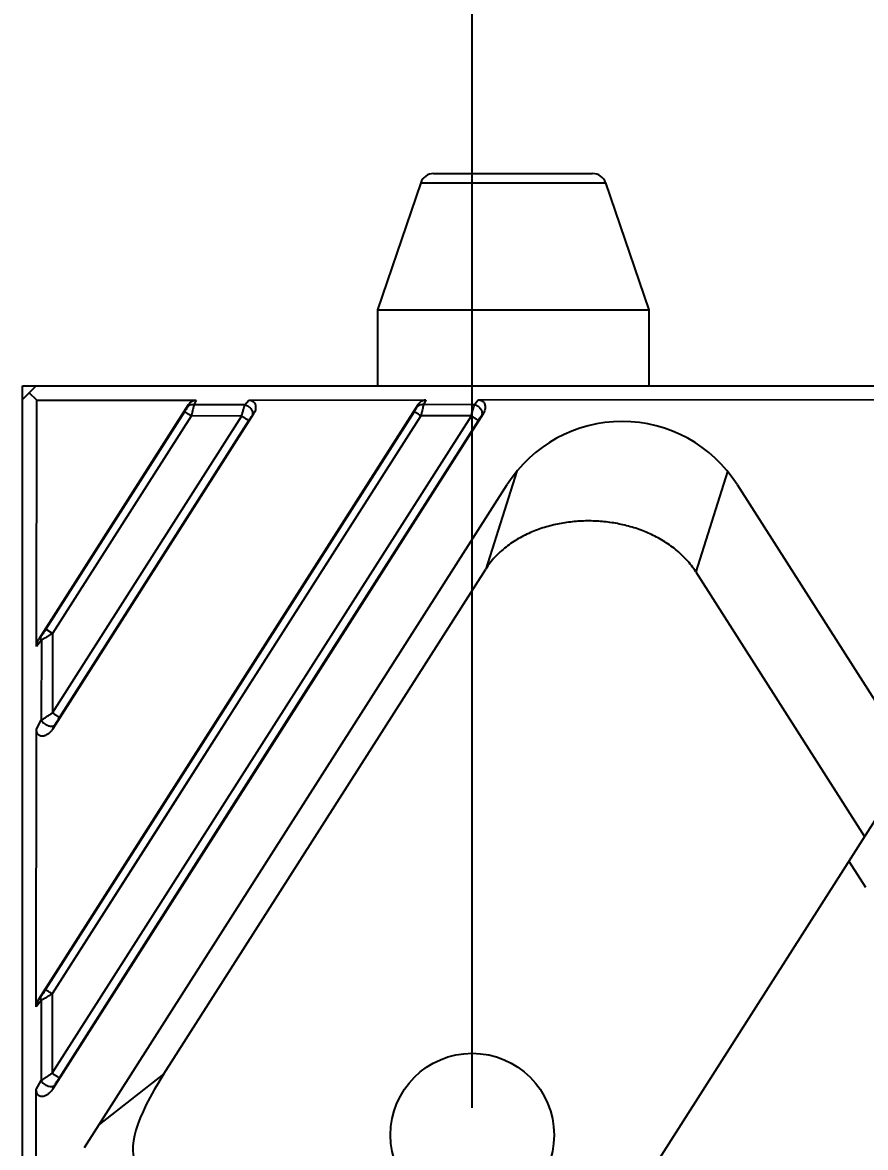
# Model space of a CAD drawing. Header units: millimetres. Extents: x 3299 to 14264, y 1863 to 5555.
# Drawn here: x 4446.33 to 4477.25, y 2811.06 to 2852.37 of the extents above; entities that cross this region are included whole.
import ezdxf

# ---------------------------------------------------------------- set-up
doc = ezdxf.new("R2010")
doc.units = ezdxf.units.MM
doc.layers.add('02___PRT_ALL_AXES', color=7, linetype='Continuous')
doc.layers.add('细实线', color=7, linetype='Continuous', lineweight=18)
doc.styles.add('工程字', font='gbenor.shx', dxfattribs={"bigfont": 'gbcbig.shx'})
doc.dimstyles.new('ISO-200', dxfattribs={"dimtxt": 15, "dimasz": 5, "dimexe": 2, "dimexo": 1, "dimgap": 2, "dimtad": 1, "dimdsep": 46, "dimtxsty": '工程字', "dimcen": 2.5, "dimclrd": 3, "dimclre": 3, "dimclrt": 6, "dimadec": 0, "dimazin": 0, "dimtfac": 1, "dimtmove": 0, "dimatfit": 3, "dimfxl": 1, "dimarcsym": 0})

# ---------------------------------------------------------------- blocks, each defined once
blk = doc.blocks.new('*D157')
at = {"layer": 'Defpoints', "color": 0, "transparency": 16777216}
for p in [(5029.826, 2884.005), (4462.826, 2811.523), (5029.826, 2811.523)]:
    blk.add_point(p, dxfattribs=at)
at = {"layer": '细实线', "color": 3, "lineweight": -2, "transparency": 16777216}
for p, q in [((4462.826, 2812.523), (4462.826, 2886.005)), ((5029.826, 2812.523), (5029.826, 2886.005)), ((4467.826, 2884.005), (5024.826, 2884.005))]:
    blk.add_line(p, q, dxfattribs=at)
at = {"layer": '细实线', "color": 3, "transparency": 16777216}
for points in [[(4467.826, 2884.839), (4467.826, 2883.172), (4462.826, 2884.005)], [(5024.826, 2884.839), (5024.826, 2883.172), (5029.826, 2884.005)]]:
    blk.add_solid(points, dxfattribs=at)
at = {"layer": '细实线', "color": 6, "lineweight": 5, "transparency": 16777216, "insert": (4746.326, 2893.505), "char_height": 15, "attachment_point": 5, "style": '工程字'}
blk.add_mtext('567', dxfattribs=at)

msp = doc.modelspace()

# ---------------------------------------------------------------- linework, layer by layer
at = {"color": 7, "linetype": 'Continuous'}
for p, q in [((4461.40889, 2846.82311), (4467.24267, 2846.82311)), ((4460.93551, 2846.48406), (4459.35078, 2841.82311)), ((4460.93551, 2846.48406), (4467.71606, 2846.48406)), ((4467.71606, 2846.48406), (4469.30078, 2841.82311)), ((4459.35078, 2841.82311), (4459.35078, 2839.02311)), ((4459.35078, 2841.82311), (4469.30078, 2841.82311)), ((4469.30078, 2841.82311), (4469.30078, 2839.02311)), ((4446.82578, 2839.02311), (4446.32578, 2838.52311)), ((4446.32578, 2501.52311), (4446.32578, 2839.02311)), ((4446.32578, 2839.02311), (5046.32578, 2839.02311)), ((4446.84578, 2838.50312), (4446.57578, 2838.77311)), ((4446.84043, 2829.45719), (4446.84578, 2838.50311)), ((4446.84578, 2838.50311), (4452.69651, 2838.50657)), ((4460.82988, 2838.33433), (4446.91765, 2816.49651)), ((4452.40873, 2838.32999), (4446.92544, 2829.72296)), ((4452.40868, 2838.32993), (4452.36432, 2838.23627)), ((4452.69651, 2838.50657), (4452.61267, 2838.32973)), ((4454.48491, 2838.33096), (4452.61267, 2838.32973)), ((4454.48491, 2838.33096), (4454.6263, 2838.50771)), ((4454.6263, 2838.50771), (4461.11853, 2838.51156)), ((4460.82984, 2838.33427), (4460.78588, 2838.24129)), ((4461.11853, 2838.51156), (4461.0351, 2838.33525)), ((4462.90727, 2838.33647), (4461.0351, 2838.33525)), ((4462.90727, 2838.33647), (4463.0484, 2838.5127)), ((4463.0484, 2838.5127), (4481.78149, 2838.52373)), ((4460.69121, 2838.07817), (4447.1744, 2816.86062)), ((4452.26919, 2838.07239), (4447.18337, 2830.0891)), ((4447.41204, 2813.79121), (4462.79239, 2837.92915)), ((4460.93837, 2837.92752), (4447.4146, 2816.70329)), ((4447.42367, 2827.02223), (4454.36869, 2837.92175)), ((4452.51466, 2837.92012), (4447.42623, 2829.93432)), ((4463.22694, 2838.00242), (4447.43503, 2813.21408)), ((4454.8053, 2837.99731), (4447.44185, 2826.43902)), ((4454.36869, 2837.92175), (4452.51466, 2837.92012)), ((4460.69121, 2838.07817), (4454.36396, 2828.1462)), ((4454.74047, 2837.91623), (4454.8053, 2837.99731)), ((4462.79239, 2837.92915), (4460.93837, 2837.92752)), ((4463.16198, 2837.92126), (4463.22694, 2838.00242)), ((4447.67653, 2813.62796), (4463.04897, 2837.75829)), ((4447.68551, 2826.85642), (4454.62696, 2837.75251)), ((4456.38284, 2827.29437), (4463.04897, 2837.75829)), ((4464.46066, 2835.8892), (4463.31758, 2832.30066)), ((4472.19566, 2835.88339), (4471.02382, 2832.20456)), ((4448.60312, 2811.06473), (4464.10882, 2835.40381)), ((4472.54274, 2835.40381), (4478.82583, 2825.54133)), ((4451.51034, 2813.76699), (4463.31758, 2832.30066)), ((4471.02382, 2832.20456), (4477.21845, 2822.48094)), ((4447.42623, 2829.93432), (4447.18337, 2830.0891)), ((4447.01717, 2829.68928), (4446.84043, 2829.45719)), ((4447.01967, 2829.84668), (4446.92544, 2829.72296)), ((4447.01717, 2829.68928), (4447.01524, 2826.74888)), ((4447.42623, 2829.93432), (4447.42367, 2827.02223)), ((4454.36396, 2828.1462), (4447.1744, 2816.86062)), ((4450.62478, 2818.25585), (4456.38284, 2827.29437)), ((4446.83864, 2826.42647), (4447.01524, 2826.74888)), ((4446.83261, 2816.23081), (4446.83864, 2826.42647)), ((4447.44185, 2826.43902), (4447.52205, 2826.5854)), ((4458.66912, 2793.36433), (4478.82583, 2825.00403)), ((4476.64497, 2821.58076), (4477.252, 2820.62757)), ((4447.67653, 2813.62796), (4450.62478, 2818.25585)), ((4447.0085, 2816.46137), (4446.83261, 2816.23081)), ((4447.01188, 2816.61999), (4446.91765, 2816.49651)), ((4447.0085, 2816.46137), (4447.00658, 2813.52112)), ((4447.4146, 2816.70329), (4447.41204, 2813.79121)), ((4446.83083, 2813.19988), (4447.00658, 2813.52112)), ((4451.51034, 2813.76699), (4449.13896, 2811.90583)), ((4446.82516, 2803.5674), (4446.83083, 2813.19988)), ((4447.43503, 2813.21408), (4447.51426, 2813.35887))]:
    msp.add_line(p, q, dxfattribs=at)
for points in [[(4460.93837, 2837.92752), (4454.60787, 2827.99243), (4451.22398, 2822.68174), (4447.4146, 2816.70329)], [(4476.64497, 2821.58076), (4476.94851, 2821.10418), (4477.25203, 2820.62759)]]:
    msp.add_lwpolyline(points, dxfattribs=at)
for centre, radius, start, end in [((4461.40889, 2846.32311), 0.5, 90, 161.221967), ((4467.24267, 2846.32311), 0.5, 18.778033, 90), ((4468.32578, 2832.71731), 5, 32.5, 147.5)]:
    msp.add_arc(centre, radius, start, end, dxfattribs=at)
msp.add_ellipse((4474.60647, 2829.21226), major_axis=(-24.03776, -18.86586), ratio=0.16362824, start_param=-0.43552918, end_param=-0.01611844, dxfattribs=at)
for points, knots in [([(4452.61267, 2838.32973), (4452.58809, 2838.33278), (4452.53917, 2838.33351), (4452.46932, 2838.31757), (4452.40877, 2838.28539), (4452.37699, 2838.25371), (4452.36432, 2838.23627)], [0, 0, 0, 0, 0.2678029, 0.52366015, 0.7668279, 1, 1, 1, 1]), ([(4452.40873, 2838.32999), (4452.42445, 2838.35468), (4452.46086, 2838.40112), (4452.52883, 2838.45772), (4452.59546, 2838.49016), (4452.65252, 2838.50408), (4452.68187, 2838.50656), (4452.69651, 2838.50657)], [0, 0, 0, 0, 0.25001838, 0.49995659, 0.74972927, 0.87490824, 1, 1, 1, 1]), ([(4452.61267, 2838.32973), (4452.61015, 2838.31765), (4452.60448, 2838.29154), (4452.5912, 2838.23252), (4452.57131, 2838.148), (4452.54435, 2838.03756), (4452.52486, 2837.96007), (4452.51466, 2837.92012)], [0, 0, 0, 0, 0.08793712, 0.19027908, 0.4308909, 0.70630626, 1, 1, 1, 1]), ([(4454.36869, 2837.92175), (4454.37894, 2837.96194), (4454.39927, 2838.03975), (4454.42965, 2838.15021), (4454.45773, 2838.24654), (4454.47617, 2838.30513), (4454.48491, 2838.33096)], [0, 0, 0, 0, 0.29251463, 0.5669923, 0.80773211, 1, 1, 1, 1]), ([(4454.48491, 2838.33096), (4454.50838, 2838.32587), (4454.555, 2838.31018), (4454.61913, 2838.27301), (4454.67534, 2838.22392), (4454.72022, 2838.16583), (4454.75107, 2838.10213), (4454.76589, 2838.0365), (4454.76351, 2837.97285), (4454.74992, 2837.93367), (4454.74047, 2837.91623)], [0, 0, 0, 0, 0.13007604, 0.26414878, 0.39913576, 0.53175373, 0.65916497, 0.7795424, 0.89260273, 1, 1, 1, 1]), ([(4454.6263, 2838.50771), (4454.64022, 2838.50772), (4454.66813, 2838.50573), (4454.70899, 2838.4962), (4454.74767, 2838.47985), (4454.78281, 2838.45686), (4454.81321, 2838.42791), (4454.83804, 2838.39408), (4454.85694, 2838.35663), (4454.87424, 2838.30357), (4454.88188, 2838.23364), (4454.87199, 2838.15021), (4454.84633, 2838.07031), (4454.82025, 2838.02078), (4454.8053, 2837.99731)], [0, 0, 0, 0, 0.06254457, 0.12510583, 0.18763107, 0.25015336, 0.31266971, 0.37518748, 0.43770691, 0.50023432, 0.62506643, 0.7499962, 0.87498094, 1, 1, 1, 1]), ([(4461.0351, 2838.33525), (4461.01046, 2838.33831), (4460.96139, 2838.33905), (4460.89131, 2838.32302), (4460.83053, 2838.29066), (4460.79862, 2838.25883), (4460.78588, 2838.24129)], [0, 0, 0, 0, 0.26747894, 0.52323966, 0.76653502, 1, 1, 1, 1]), ([(4460.82988, 2838.33433), (4460.84566, 2838.35909), (4460.88217, 2838.40568), (4460.95033, 2838.46247), (4461.01715, 2838.49506), (4461.07439, 2838.50905), (4461.10383, 2838.51155), (4461.11853, 2838.51156)], [0, 0, 0, 0, 0.24999392, 0.49992328, 0.74970459, 0.87489416, 1, 1, 1, 1]), ([(4461.0351, 2838.33525), (4461.03267, 2838.32326), (4461.02717, 2838.29734), (4461.0142, 2838.23868), (4460.99462, 2838.15459), (4460.96792, 2838.04459), (4460.94853, 2837.96736), (4460.93837, 2837.92752)], [0, 0, 0, 0, 0.08758971, 0.18966329, 0.43002199, 0.70562536, 1, 1, 1, 1]), ([(4462.79239, 2837.92915), (4462.80261, 2837.96924), (4462.82283, 2838.04677), (4462.85294, 2838.15679), (4462.88062, 2838.2526), (4462.89873, 2838.31082), (4462.90727, 2838.33647)], [0, 0, 0, 0, 0.29322212, 0.56790605, 0.8083904, 1, 1, 1, 1]), ([(4462.90727, 2838.33647), (4462.93073, 2838.33141), (4462.97734, 2838.31574), (4463.04142, 2838.27857), (4463.09753, 2838.22946), (4463.14229, 2838.17132), (4463.173, 2838.10754), (4463.18766, 2838.0418), (4463.18513, 2837.97802), (4463.17145, 2837.93876), (4463.16198, 2837.92126)], [0, 0, 0, 0, 0.12999217, 0.26390557, 0.39871282, 0.53118893, 0.65854902, 0.77900383, 0.89227992, 1, 1, 1, 1]), ([(4463.0484, 2838.5127), (4463.06232, 2838.51271), (4463.09023, 2838.51072), (4463.13109, 2838.50119), (4463.16976, 2838.48485), (4463.20489, 2838.46186), (4463.23528, 2838.43289), (4463.26008, 2838.39905), (4463.27892, 2838.36159), (4463.29615, 2838.30852), (4463.30369, 2838.23861), (4463.2937, 2838.15523), (4463.26798, 2838.07538), (4463.24189, 2838.02588), (4463.22694, 2838.00242)], [0, 0, 0, 0, 0.06255683, 0.12513035, 0.18766676, 0.25019798, 0.31272024, 0.37524064, 0.43775946, 0.50028352, 0.62510402, 0.75001957, 0.87499111, 1, 1, 1, 1]), ([(4452.36432, 2838.23627), (4452.36186, 2838.23108), (4452.35631, 2838.21998), (4452.34323, 2838.19537), (4452.32376, 2838.16114), (4452.29764, 2838.11759), (4452.2789, 2838.08763), (4452.26919, 2838.07239)], [0, 0, 0, 0, 0.09079206, 0.19640227, 0.44094622, 0.71394783, 1, 1, 1, 1]), ([(4452.51466, 2837.92012), (4452.49951, 2837.92976), (4452.46977, 2837.94864), (4452.42646, 2837.976), (4452.38624, 2838.00125), (4452.35046, 2838.02356), (4452.32392, 2838.03995), (4452.30577, 2838.05104), (4452.29475, 2838.05771), (4452.28558, 2838.06318), (4452.27836, 2838.06742), (4452.27312, 2838.07037), (4452.27029, 2838.07189), (4452.26919, 2838.07239)], [0, 0, 0, 0, 0.18651927, 0.36582931, 0.53198221, 0.67958775, 0.80379001, 0.85581528, 0.90052927, 0.9375714, 0.96664558, 0.98750659, 1, 1, 1, 1]), ([(4454.36869, 2837.92175), (4454.38463, 2837.9116), (4454.416, 2837.89157), (4454.46173, 2837.86221), (4454.50434, 2837.83466), (4454.54231, 2837.80992), (4454.5704, 2837.79143), (4454.58953, 2837.77868), (4454.60109, 2837.7709), (4454.61061, 2837.7644), (4454.61803, 2837.75924), (4454.62326, 2837.75545), (4454.626, 2837.75336), (4454.62696, 2837.75251)], [0, 0, 0, 0, 0.18350825, 0.36163078, 0.52790904, 0.67644416, 0.80189459, 0.85452833, 0.89977749, 0.93724327, 0.96659835, 0.98757278, 1, 1, 1, 1]), ([(4454.62696, 2837.75251), (4454.63701, 2837.76829), (4454.65694, 2837.79899), (4454.68652, 2837.8428), (4454.71407, 2837.88177), (4454.73199, 2837.90562), (4454.74047, 2837.91623)], [0, 0, 0, 0, 0.28165676, 0.55099394, 0.79551427, 1, 1, 1, 1]), ([(4460.78588, 2838.24129), (4460.78345, 2838.23615), (4460.77795, 2838.22513), (4460.76496, 2838.20068), (4460.74559, 2838.16662), (4460.71957, 2838.12324), (4460.7009, 2838.09338), (4460.69121, 2838.07817)], [0, 0, 0, 0, 0.09045055, 0.19579335, 0.44008521, 0.71327915, 1, 1, 1, 1]), ([(4460.93837, 2837.92752), (4460.92319, 2837.93717), (4460.89338, 2837.95606), (4460.84992, 2837.98335), (4460.80953, 2838.00847), (4460.77352, 2838.03061), (4460.74678, 2838.04679), (4460.72844, 2838.05769), (4460.71729, 2838.06421), (4460.708, 2838.06952), (4460.70064, 2838.0736), (4460.69528, 2838.07638), (4460.69236, 2838.07777), (4460.69121, 2838.07817)], [0, 0, 0, 0, 0.18638161, 0.36560767, 0.53172008, 0.67931885, 0.80353969, 0.85558223, 0.90031867, 0.93738939, 0.96650104, 0.98741535, 1, 1, 1, 1]), ([(4462.79239, 2837.92915), (4462.80831, 2837.91902), (4462.83963, 2837.89901), (4462.88522, 2837.86959), (4462.92765, 2837.84192), (4462.9654, 2837.817), (4462.99328, 2837.79831), (4463.01222, 2837.78536), (4463.02365, 2837.77743), (4463.03304, 2837.77076), (4463.04034, 2837.76543), (4463.04544, 2837.76146), (4463.04809, 2837.75923), (4463.04897, 2837.75829)], [0, 0, 0, 0, 0.18353591, 0.36163758, 0.52786521, 0.67633901, 0.80173664, 0.8543534, 0.89959534, 0.93706692, 0.96644558, 0.98747041, 1, 1, 1, 1]), ([(4463.04897, 2837.75829), (4463.059, 2837.77404), (4463.07887, 2837.80465), (4463.10833, 2837.84828), (4463.13574, 2837.88704), (4463.15355, 2837.91074), (4463.16198, 2837.92126)], [0, 0, 0, 0, 0.28230199, 0.55182154, 0.79610044, 1, 1, 1, 1]), ([(4471.02382, 2832.20456), (4470.97421, 2832.28244), (4470.86766, 2832.43366), (4470.68886, 2832.64568), (4470.49348, 2832.84253), (4470.21406, 2833.08444), (4469.83382, 2833.34878), (4469.34191, 2833.60606), (4468.82407, 2833.80579), (4468.28817, 2833.9498), (4467.74062, 2834.03949), (4467.18697, 2834.07561), (4466.63241, 2834.05821), (4466.08218, 2833.98661), (4465.54201, 2833.85946), (4465.01859, 2833.67467), (4464.52035, 2833.42972), (4464.13485, 2833.17288), (4463.85189, 2832.9351), (4463.65435, 2832.74037), (4463.47411, 2832.52954), (4463.3672, 2832.37853), (4463.31758, 2832.30066)], [0, 0, 0, 0, 0.03125495, 0.06251488, 0.09377201, 0.12503115, 0.18751496, 0.25000636, 0.31250269, 0.37500202, 0.43750303, 0.50000472, 0.56250626, 0.62500677, 0.68750522, 0.75000011, 0.81248924, 0.8749694, 0.90622861, 0.93748555, 0.96874512, 1, 1, 1, 1]), ([(4447.18337, 2830.0891), (4447.16941, 2830.06718), (4447.1415, 2830.02383), (4447.09965, 2829.9604), (4447.06515, 2829.90968), (4447.0386, 2829.87216), (4447.02585, 2829.8548), (4447.01967, 2829.84668)], [0, 0, 0, 0, 0.26647392, 0.5286764, 0.77919962, 0.89533494, 1, 1, 1, 1]), ([(4446.84043, 2829.45719), (4446.84046, 2829.5041), (4446.85399, 2829.57487), (4446.88971, 2829.66188), (4446.91279, 2829.7031), (4446.92544, 2829.72296)], [0, 0, 0, 0, 0.49908776, 0.74954399, 1, 1, 1, 1]), ([(4447.01717, 2829.68928), (4447.01214, 2829.70314), (4447.00445, 2829.73081), (4447.00065, 2829.77243), (4447.00522, 2829.81162), (4447.014, 2829.8357), (4447.01967, 2829.84668)], [0, 0, 0, 0, 0.27358791, 0.52994681, 0.77069966, 1, 1, 1, 1]), ([(4447.42623, 2829.93432), (4447.38784, 2829.91013), (4447.33056, 2829.87457), (4447.25495, 2829.82827), (4447.20066, 2829.79545), (4447.14904, 2829.76466), (4447.10099, 2829.73647), (4447.05746, 2829.71156), (4447.02995, 2829.69632), (4447.01717, 2829.68928)], [0, 0, 0, 0, 0.285444, 0.42406805, 0.55773861, 0.68451125, 0.8021683, 0.90821765, 1, 1, 1, 1]), ([(4447.01524, 2826.74888), (4447.02766, 2826.75827), (4447.05456, 2826.77777), (4447.09755, 2826.808), (4447.14505, 2826.84073), (4447.19628, 2826.87525), (4447.25044, 2826.91111), (4447.32634, 2826.96057), (4447.38446, 2826.99751), (4447.42367, 2827.02223)], [0, 0, 0, 0, 0.09505747, 0.20271747, 0.32076574, 0.44706413, 0.57974591, 0.71714693, 1, 1, 1, 1]), ([(4447.01524, 2826.74888), (4447.0264, 2826.7269), (4447.05649, 2826.68392), (4447.11551, 2826.62857), (4447.18665, 2826.58242), (4447.2643, 2826.54914), (4447.33108, 2826.53388), (4447.38235, 2826.53079), (4447.41762, 2826.53296), (4447.44992, 2826.53953), (4447.47861, 2826.55044), (4447.50306, 2826.56552), (4447.51641, 2826.57845), (4447.52205, 2826.5854)], [0, 0, 0, 0, 0.1233875, 0.25972716, 0.4029664, 0.5457208, 0.68070255, 0.74346711, 0.80233861, 0.8571046, 0.90787877, 0.95520907, 1, 1, 1, 1]), ([(4447.42367, 2827.02223), (4447.45516, 2827.00216), (4447.50116, 2826.97288), (4447.56014, 2826.93543), (4447.59857, 2826.91106), (4447.63106, 2826.89052), (4447.65642, 2826.8745), (4447.67378, 2826.86366), (4447.68255, 2826.85817), (4447.68551, 2826.85642)], [0, 0, 0, 0, 0.36144829, 0.52776416, 0.6763781, 0.80191567, 0.89986313, 0.96669548, 1, 1, 1, 1]), ([(4447.52205, 2826.5854), (4447.53362, 2826.60652), (4447.5587, 2826.65024), (4447.59855, 2826.71698), (4447.64121, 2826.78635), (4447.67059, 2826.83299), (4447.68551, 2826.85642)], [0, 0, 0, 0, 0.22824859, 0.47759302, 0.73673239, 1, 1, 1, 1]), ([(4447.44185, 2826.43902), (4447.42217, 2826.40813), (4447.37867, 2826.34889), (4447.31426, 2826.28323), (4447.25665, 2826.23783), (4447.21028, 2826.20814), (4447.16077, 2826.18395), (4447.1083, 2826.16693), (4447.05353, 2826.15944), (4446.99827, 2826.16454), (4446.94643, 2826.18495), (4446.90328, 2826.2202), (4446.87181, 2826.26591), (4446.85154, 2826.31736), (4446.84071, 2826.37146), (4446.83862, 2826.40815), (4446.83864, 2826.42647)], [0, 0, 0, 0, 0.12504093, 0.25004327, 0.31258684, 0.37512659, 0.43766016, 0.50017802, 0.56266812, 0.62512091, 0.68753562, 0.74994902, 0.81241186, 0.8749176, 0.93745959, 1, 1, 1, 1]), ([(4447.1744, 2816.86062), (4447.16049, 2816.8388), (4447.13272, 2816.79567), (4447.09113, 2816.73262), (4447.05689, 2816.6823), (4447.0306, 2816.64515), (4447.01799, 2816.628), (4447.01188, 2816.61999)], [0, 0, 0, 0, 0.26728903, 0.52985905, 0.78018533, 0.89594504, 1, 1, 1, 1]), ([(4447.4146, 2816.70329), (4447.39953, 2816.7129), (4447.37, 2816.73179), (4447.32714, 2816.75934), (4447.2875, 2816.78498), (4447.2524, 2816.80786), (4447.22652, 2816.82488), (4447.20892, 2816.83659), (4447.1983, 2816.84372), (4447.18954, 2816.84968), (4447.1827, 2816.85442), (4447.17785, 2816.85791), (4447.1753, 2816.85984), (4447.1744, 2816.86062)], [0, 0, 0, 0, 0.18676527, 0.36616864, 0.53230611, 0.67983073, 0.80392769, 0.85590262, 0.90057317, 0.93758207, 0.96663611, 0.98749268, 1, 1, 1, 1]), ([(4446.83261, 2816.23081), (4446.83264, 2816.27772), (4446.84619, 2816.34847), (4446.88193, 2816.43545), (4446.90501, 2816.47666), (4446.91765, 2816.49651)], [0, 0, 0, 0, 0.49911576, 0.74956541, 1, 1, 1, 1]), ([(4447.0085, 2816.46137), (4447.00353, 2816.47532), (4446.99597, 2816.50318), (4446.9924, 2816.5451), (4446.99721, 2816.5846), (4447.00613, 2816.6089), (4447.01188, 2816.61999)], [0, 0, 0, 0, 0.27270727, 0.52882209, 0.76992216, 1, 1, 1, 1]), ([(4447.4146, 2816.70329), (4447.37638, 2816.67922), (4447.31939, 2816.64387), (4447.24416, 2816.59794), (4447.19024, 2816.56549), (4447.13902, 2816.53513), (4447.0914, 2816.50742), (4447.04834, 2816.48304), (4447.02113, 2816.46819), (4447.0085, 2816.46137)], [0, 0, 0, 0, 0.28661597, 0.42553879, 0.55931128, 0.68598585, 0.80334424, 0.90889811, 1, 1, 1, 1]), ([(4447.00658, 2813.52112), (4447.01885, 2813.53031), (4447.04545, 2813.54941), (4447.08798, 2813.57907), (4447.13504, 2813.6113), (4447.18587, 2813.64537), (4447.23966, 2813.68084), (4447.31518, 2813.72991), (4447.37301, 2813.76662), (4447.41204, 2813.79121)], [0, 0, 0, 0, 0.09437714, 0.20155006, 0.31930876, 0.44551427, 0.57829762, 0.71599225, 1, 1, 1, 1]), ([(4447.00658, 2813.52112), (4447.01759, 2813.499), (4447.04744, 2813.45572), (4447.1063, 2813.40004), (4447.17741, 2813.35376), (4447.25521, 2813.32055), (4447.33362, 2813.30297), (4447.39672, 2813.30257), (4447.44151, 2813.31202), (4447.4704, 2813.32324), (4447.49506, 2813.33866), (4447.50855, 2813.35181), (4447.51426, 2813.35887)], [0, 0, 0, 0, 0.12334259, 0.25935696, 0.40215048, 0.54450044, 0.67927461, 0.80081157, 0.85580346, 0.90691638, 0.95468951, 1, 1, 1, 1]), ([(4447.41204, 2813.79121), (4447.42804, 2813.781), (4447.45962, 2813.76092), (4447.50584, 2813.73174), (4447.54911, 2813.70461), (4447.58789, 2813.68053), (4447.61676, 2813.6628), (4447.63657, 2813.6508), (4447.64862, 2813.64359), (4447.65865, 2813.6377), (4447.66654, 2813.63315), (4447.67225, 2813.63003), (4447.67534, 2813.62844), (4447.67653, 2813.62796)], [0, 0, 0, 0, 0.18317912, 0.36116536, 0.52744788, 0.67607523, 0.80165546, 0.85435423, 0.89966207, 0.93717644, 0.96656726, 0.98756317, 1, 1, 1, 1]), ([(4447.51426, 2813.35887), (4447.52569, 2813.37977), (4447.55053, 2813.42309), (4447.59006, 2813.48929), (4447.63245, 2813.55824), (4447.66167, 2813.60463), (4447.67653, 2813.62796)], [0, 0, 0, 0, 0.2274398, 0.47659054, 0.73601946, 1, 1, 1, 1]), ([(4447.43503, 2813.21408), (4447.41533, 2813.18315), (4447.37179, 2813.12385), (4447.30736, 2813.05811), (4447.24974, 2813.0126), (4447.20338, 2812.98281), (4447.15389, 2812.95849), (4447.10143, 2812.94129), (4447.04665, 2812.93356), (4446.99132, 2812.93835), (4446.9393, 2812.95845), (4446.8959, 2812.9935), (4446.86422, 2813.03915), (4446.84381, 2813.09063), (4446.83292, 2813.14479), (4446.83082, 2813.18154), (4446.83083, 2813.19988)], [0, 0, 0, 0, 0.1250418, 0.25003602, 0.3125716, 0.3751013, 0.43762288, 0.50012769, 0.56260539, 0.6250492, 0.68746131, 0.74988057, 0.81235684, 0.87488046, 0.93744128, 1, 1, 1, 1])]:
    msp.add_open_spline(points, degree=3, knots=knots, dxfattribs=at)
at = {"layer": '02___PRT_ALL_AXES', "color": 7, "linetype": 'Continuous'}
msp.add_circle((4462.82578, 2811.52311), 3, dxfattribs=at)

# ---------------------------------------------------------------- dimensions: what is measured, and where the dimension line sits
at = {"layer": '细实线', "color": 3, "lineweight": 5}
dim = msp.add_linear_dim(base=(5029.82578, 2884.00532), p1=(4462.82578, 2811.52311), p2=(5029.82578, 2811.52311), dimstyle='ISO-200', dxfattribs=at)
dim.commit()
dim.dimension.update_dxf_attribs({"geometry": '*D157', "text_midpoint": (4746.32578, 2893.50532)})

doc.saveas('drawing.dxf')
